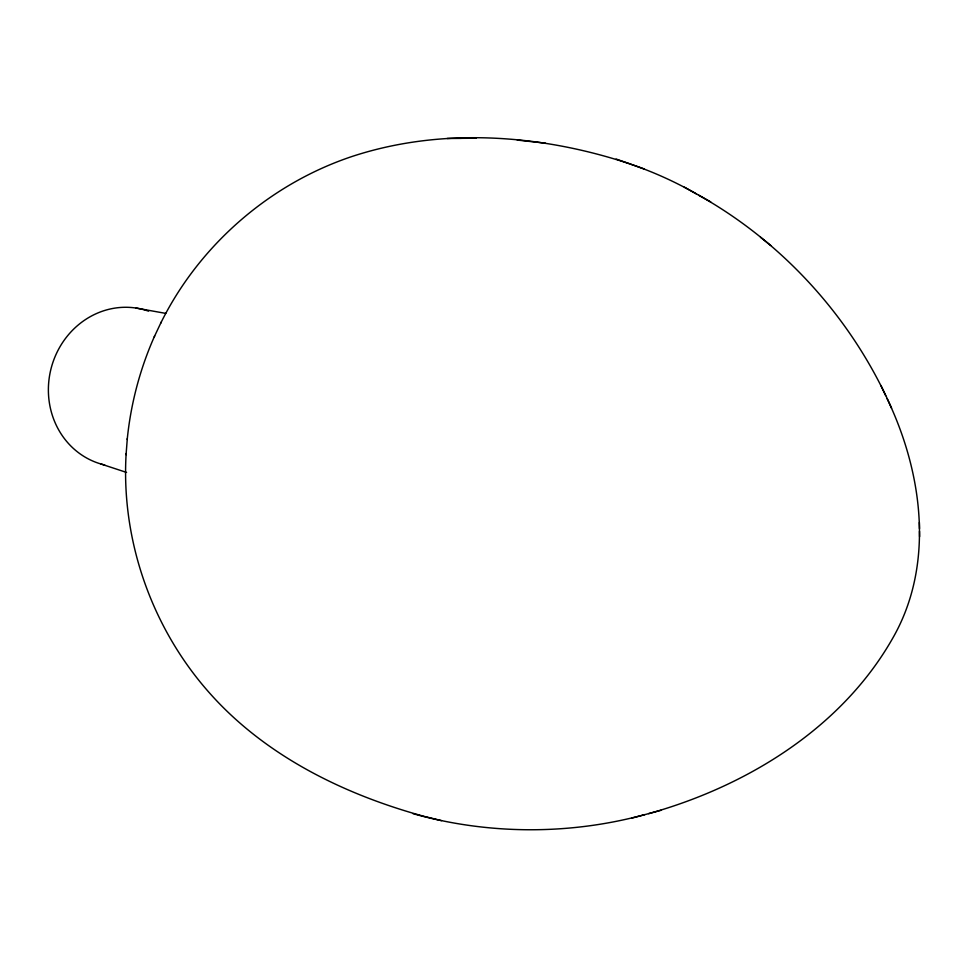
<?xml version="1.0" encoding="UTF-8"?>
<svg xmlns="http://www.w3.org/2000/svg" width="968" height="968" viewBox="0 0 968 968"><rect width="100%" height="100%" fill="white"/><g stroke="black" fill="none" stroke-linecap="round" stroke-linejoin="round"><path stroke-width="1.45" d="M887.136 398.695C922.431 472.239 934.991 564.041 893.04 637.646C841.966 728.057 746.667 786.343 648.633 813.652M126.142 453.581C120.927 540.459 151.988 628.547 209.911 693.403C266.321 756.819 346.024 795.418 426.912 817.125M127.244 439.436L127.304 438.589C130.886 403.535 140.009 369.074 154.251 336.852L154.662 335.956M126.07 454.694L127.304 438.589M160.664 323.276C199.118 245.315 269.576 184.041 351.977 156.501C441.529 127.002 540.979 134.358 629.551 163.761M154.251 336.852L161.196 322.138M412.997 813.664C488.332 834.779 569.353 835.13 644.833 814.608M632.043 818.057L661.023 810.313M461.869 138.327L476.341 138.23M447.131 138.484L461.494 138.388M517.239 140.07L531.045 141.594M531.614 141.618L545.456 143.155M136.161 308.078L165.77 313.39M427.626 817.222L441.481 820.658M100.841 463.962L126.566 472.432M630.846 164.245C653.594 172.014 675.616 182.02 696.476 193.927M616.132 159.03L644.168 168.94M698.763 195.233C783.753 242.871 852.385 319.041 891.576 408.194M684.315 187.126L710.73 201.925M760.497 237.257L770.758 245.509M880.94 385.506L885.672 395.634M919.394 522.49L919.503 528.661M919.503 531.335L919.6 536.683M104.713 464.979A80.078 74.258 -75.8 0 1 51.679 366.315A80.078 74.258 -75.8 0 1 148.552 311.164"/></g></svg>
